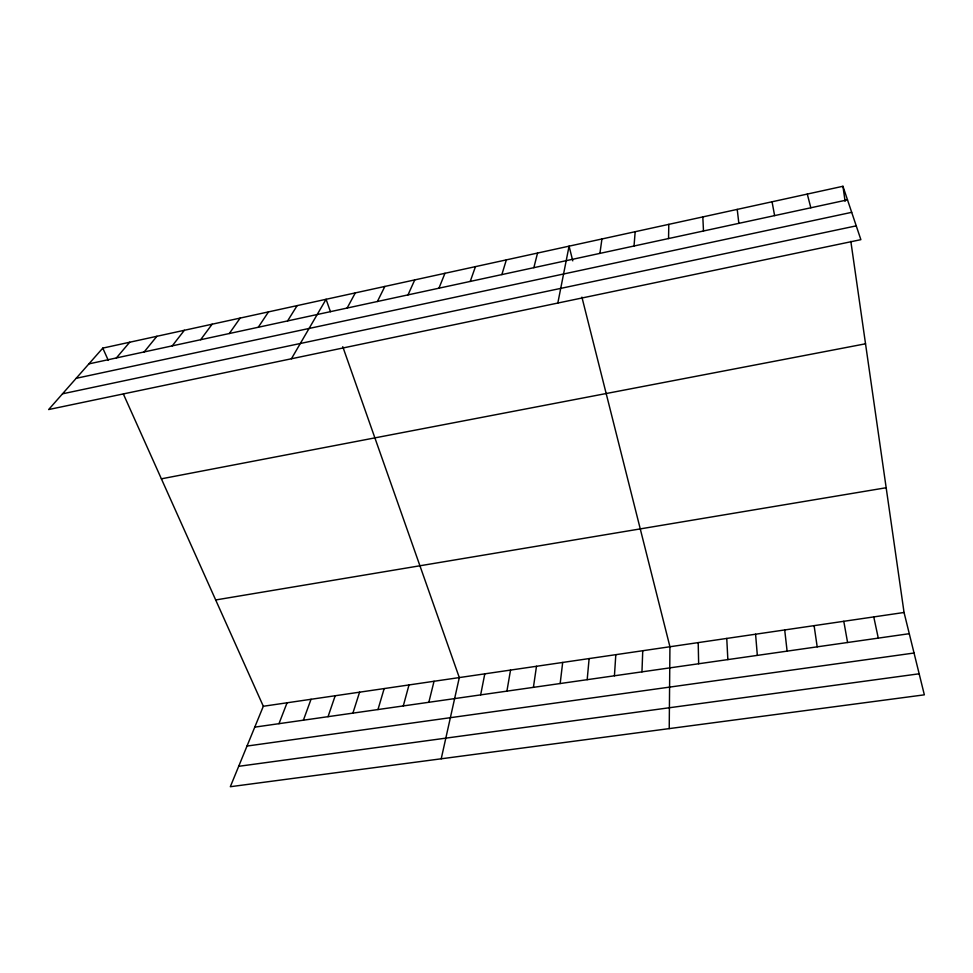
<?xml version="1.0" encoding="UTF-8"?>
<svg xmlns="http://www.w3.org/2000/svg" width="973" height="973" viewBox="0 0 973 973"><rect width="100%" height="100%" fill="white"/><g stroke="black" fill="none" stroke-linecap="round" stroke-linejoin="round"><path stroke-width="1.46" d="M669.229 728.607L669.935 646.753L581.903 297.13M668.548 238.555L668.804 224.362M641.961 671.856L642.752 650.73M614.437 675.785L615.812 654.671M634.031 246.011L635.174 231.708M587.181 679.677L589.127 658.575M560.168 683.533L562.686 662.443M599.915 253.394L601.934 238.981M533.411 687.352L536.488 666.286M506.909 691.134L510.533 670.081M557.821 303.053L569.071 246.169L572.769 260.861M480.65 694.88L484.797 673.851M441.219 758.794L459.305 677.585L342.764 346.68M428.838 702.275L434.043 681.282M533.849 267.684L537.534 253.065M403.296 705.924L409.001 684.943M377.974 709.548L384.177 688.58M501.861 274.593L506.337 259.888M352.895 713.124L359.584 692.18M328.035 716.675L335.199 695.744M470.227 281.44L475.469 266.626M303.394 720.19L311.032 699.283M278.971 723.681L287.071 702.786M438.945 288.203L444.953 273.304M123.401 394.089L263.33 706.264L230.321 786.719L924.35 694.831L904.051 612.479L850.84 241.34M408.003 294.892L414.753 279.908M377.402 301.508L384.87 286.439M347.13 308.052L355.315 292.897M291.413 358.769L326.077 299.295L330.443 311.713M287.582 320.932L297.142 305.619M258.283 327.269L268.499 311.883M229.3 333.532L240.161 318.074M200.62 339.735L212.126 324.216M172.245 345.865L184.371 330.285M144.162 351.934L156.896 336.281M116.383 357.942L129.701 342.228M102.785 348.115L48.65 409.548L860.874 239.662L842.946 186.281L102.785 348.115L108.295 360.387M88.884 363.89L847.495 199.854M76.186 378.302L851.691 212.333M62.527 393.81L856.228 225.858M161.384 478.825L865.532 343.797M215.678 599.964L886.172 487.741M263.33 706.264L904.051 612.479M254.768 727.135L909.281 633.691M246.996 746.06L914.048 653.017M238.701 766.31L919.169 673.79M807.286 194.077L810.837 207.784M873.766 616.906L878.278 638.118M772.051 201.788L774.617 215.617M843.786 621.297L847.58 642.496M814.097 625.651L817.198 646.838M842.946 186.281L845.099 201.314M737.23 209.402L738.848 223.352M784.7 629.945L787.108 651.132M755.583 634.214L757.335 655.388M726.758 638.434L727.853 659.597M702.822 216.918L703.491 231.002M698.2 642.606L698.65 663.756"/></g></svg>
